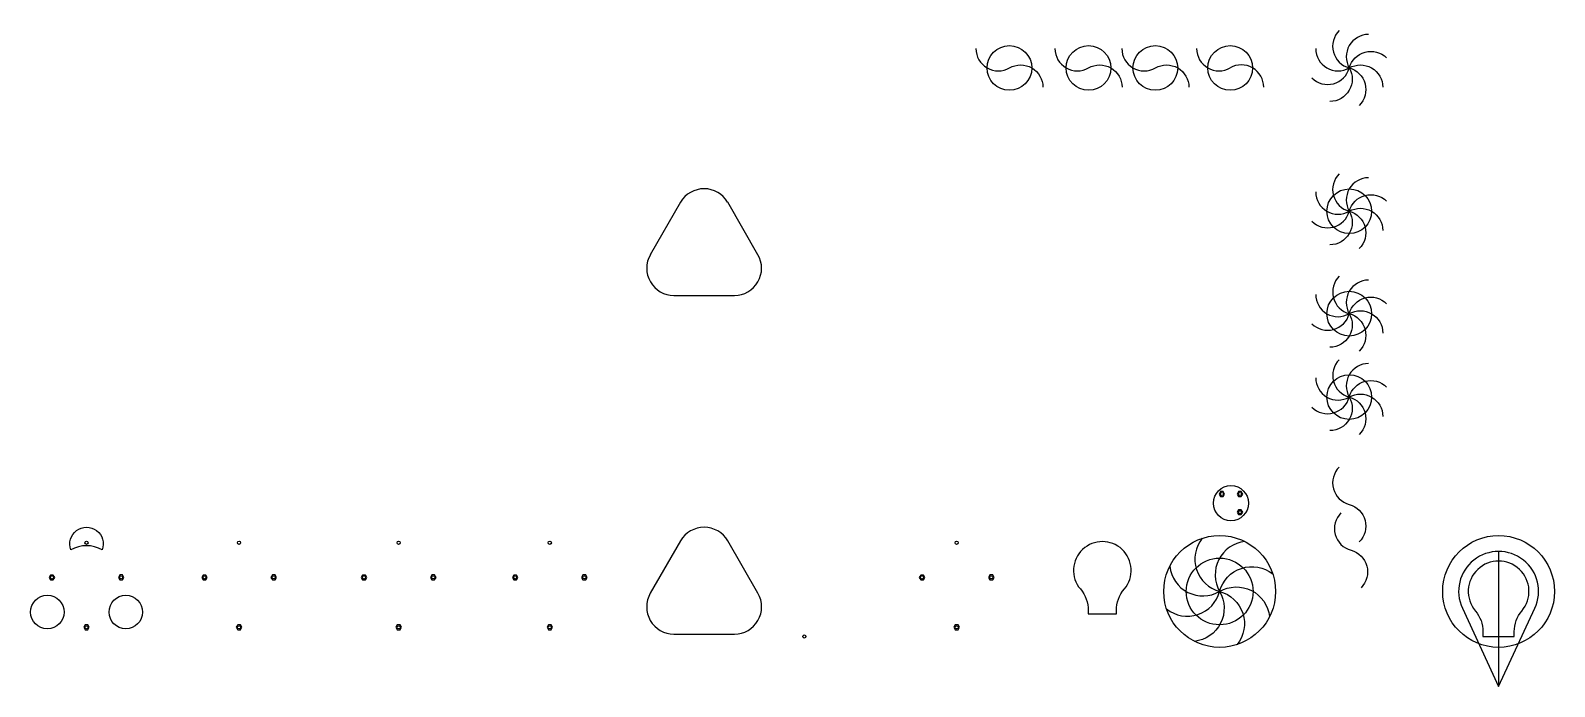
# Model space of a CAD drawing. Header units: millimetres. Extents: x -966 to 942, y -60 to 761.
import ezdxf

# ---------------------------------------------------------------- set-up
doc = ezdxf.new("R2010")
doc.units = ezdxf.units.MM
doc.header["$MEASUREMENT"] = 0
for name, color, linetype, true_color in [('(2D)Joint with stepper', 7, 'Continuous', 0xffa800), ('2D Drawings', 7, 'Continuous', 0xbddd80), ('Nut Bolt', 7, 'Continuous', 0xecbcd1), ('Robot_Base_R1', 7, 'Continuous', 0x5b8ec3), ('TEMP', 7, 'Continuous', 0xf8ce8b)]:
    doc.layers.add(name, color=color, linetype=linetype, true_color=true_color)

msp = doc.modelspace()

# ---------------------------------------------------------------- linework, layer by layer
at = {"layer": '(2D)Joint with stepper'}
for points in [[(-876.6, 110.6, 0.265614), (-915.9, 110.6, -1.446055)], [(871.9, -60.4), (917.3, 37.6, 1.565016), (826.5, 37.6)]]:
    msp.add_lwpolyline(points, format="xyb", close=True, dxfattribs=at)
for centre, radius in [((536.7, 169.1), 22), ((-945.4, 32.8), 21), ((-847.1, 32.8), 21)]:
    msp.add_circle(centre, radius, dxfattribs=at)
msp.add_lwpolyline([(-152.4, 121.9), (-190.3, 56.3, 0.57735), (-160.8, 5.2), (-85, 5.2, 0.57735), (-55.5, 56.3), (-93.4, 121.9, 0.57735)], format="xyb", close=True)
for centre, radius in [((522.6, 58.6, 2), 70), ((871.9, 58.6, 2), 70), ((2.5, 2.2), 2)]:
    msp.add_circle(centre, radius)
at = {"layer": '2D Drawings'}
msp.add_line((871.9, 108.6), (871.9, -60.4), dxfattribs=at)
for points in [[(393.3, 30.6), (393.3, 34.6, -0.177104), (403.3, 61.7, 2.152976), (348.2, 61.7, -0.177104), (358.1, 34.6), (358.1, 30.6), (392.4, 30.6)], [(891.5, 2.2), (891.5, 8.3, -0.177104), (901, 34.1, 2.152976), (842.9, 34.1, -0.177104), (852.3, 8.3), (852.3, 2.2), (888.6, 2.2)]]:
    msp.add_lwpolyline(points, format="xyb", close=True, dxfattribs=at)
at = {"layer": 'Nut Bolt'}
for points in [[(523.6, 183.5), (521.9, 180.5), (523.6, 177.5), (527.1, 177.5), (528.8, 180.5), (527.1, 183.5)], [(546.3, 183.5), (544.5, 180.5), (546.3, 177.5), (549.7, 177.5), (551.5, 180.5), (549.7, 183.5)], [(546.3, 160.8), (544.5, 157.8), (546.3, 154.8), (549.7, 154.8), (551.5, 157.8), (549.7, 160.8)]]:
    msp.add_lwpolyline(points, close=True, dxfattribs=at)
at = {"layer": 'Nut Bolt', "elevation": 20.4}
for points in [[(-941.3, 79.1), (-943.1, 76.1), (-941.3, 73.1), (-937.9, 73.1), (-936.1, 76.1), (-937.9, 79.1)], [(-854.6, 79.2), (-856.4, 76.2), (-854.6, 73.2), (-851.2, 73.2), (-849.4, 76.2), (-851.2, 79.2)], [(-750.3, 79.1), (-752, 76.1), (-750.3, 73.1), (-746.8, 73.1), (-745.1, 76.1), (-746.8, 79.1)], [(-663.6, 79.2), (-665.3, 76.2), (-663.6, 73.2), (-660.1, 73.2), (-658.4, 76.2), (-660.1, 79.2)], [(-550.5, 79.1), (-552.2, 76.1), (-550.5, 73.1), (-547, 73.1), (-545.3, 76.1), (-547, 79.1)], [(-463.8, 79.2), (-465.5, 76.2), (-463.8, 73.2), (-460.4, 73.2), (-458.6, 76.2), (-460.4, 79.2)], [(-361.2, 79.1), (-363, 76.1), (-361.2, 73.1), (-357.8, 73.1), (-356, 76.1), (-357.8, 79.1)], [(-274.6, 79.2), (-276.3, 76.2), (-274.6, 73.2), (-271.1, 73.2), (-269.4, 76.2), (-271.1, 79.2)], [(148.3, 79.1), (146.5, 76.1), (148.3, 73.1), (151.7, 73.1), (153.5, 76.1), (151.7, 79.1)], [(234.9, 79.2), (233.2, 76.2), (234.9, 73.2), (238.4, 73.2), (240.1, 76.2), (238.4, 79.2)], [(-898, 16.7), (-899.7, 13.7), (-898, 10.7), (-894.5, 10.7), (-892.8, 13.7), (-894.5, 16.7)], [(-706.9, 16.7), (-708.7, 13.7), (-706.9, 10.7), (-703.5, 10.7), (-701.7, 13.7), (-703.5, 16.7)], [(-507.2, 16.7), (-508.9, 13.7), (-507.2, 10.7), (-503.7, 10.7), (-502, 13.7), (-503.7, 16.7)], [(-317.9, 16.7), (-319.6, 13.7), (-317.9, 10.7), (-314.4, 10.7), (-312.7, 13.7), (-314.4, 16.7)], [(191.6, 16.7), (189.9, 13.7), (191.6, 10.7), (195.1, 10.7), (196.8, 13.7), (195.1, 16.7)]]:
    msp.add_lwpolyline(points, close=True, dxfattribs=at)
at = {"layer": 'Nut Bolt'}
for centre in [(525.4, 180.5), (525.4, 180.5), (548, 180.5), (548, 180.5), (548, 157.8), (548, 157.8), (-896.3, 119.5, 20.4), (-705.3, 119.5, 20.4), (-505.5, 119.5, 20.4), (-316.2, 119.5, 20.4), (-316.2, 119.5, 20.4), (193.3, 119.5, 20.4), (-939.6, 76.1, 20.4), (-852.9, 76.2, 20.4), (-748.5, 76.1, 20.4), (-661.9, 76.2, 20.4), (-548.8, 76.1, 20.4), (-462.1, 76.2, 20.4), (-359.5, 76.1, 20.4), (-359.5, 76.1, 20.4), (-272.8, 76.2, 20.4), (-272.8, 76.2, 20.4), (150, 76.1, 20.4), (236.7, 76.2, 20.4), (-896.3, 13.7, 20.4), (-705.2, 13.7, 20.4), (-505.4, 13.7, 20.4), (-316.2, 13.7, 20.4), (-316.2, 13.7, 20.4), (193.3, 13.7, 20.4)]:
    msp.add_circle(centre, 2, dxfattribs=at)
at = {"layer": 'Robot_Base_R1'}
for p, q in [((-152.4, 545.8), (-190.3, 480.1)), ((-55.5, 480.1), (-93.4, 545.8)), ((-160.8, 429), (-85, 429))]:
    msp.add_line(p, q, dxfattribs=at)
for centre, start, end in [((-122.9, 528.7), 30, 150), ((-160.8, 463.1), 150, 270), ((-85, 463.1), 270, 30)]:
    msp.add_arc(centre, 34, start, end, dxfattribs=at)
at = {"layer": 'TEMP'}
for points in [[(709.1, 755.9, 0.57735), (684.9, 713.9, -0.57735), (660.6, 671.9)], [(672.3, 760.8, 0.57735), (684.9, 713.9, -0.57735), (697.4, 667.1)], [(217.4, 738.2, 0.57735), (259.4, 713.9, -0.57735), (301.4, 689.7)], [(316.4, 738.2, 0.57735), (358.4, 713.9, -0.57735), (400.4, 689.7)], [(400.1, 738.2, 0.57735), (442.1, 713.9, -0.57735), (484.1, 689.7)], [(638, 701.4, 0.57735), (684.9, 713.9, -0.57735), (731.7, 726.5)], [(642.9, 738.2, 0.57735), (684.9, 713.9, -0.57735), (726.9, 689.7)], [(709.1, 576.5, 0.57735), (684.9, 534.5, -0.57735), (660.6, 492.5)], [(672.3, 581.4, 0.57735), (684.9, 534.5, -0.57735), (697.4, 487.7)], [(638, 522, 0.57735), (684.9, 534.5, -0.57735), (731.7, 547.1)], [(642.9, 558.8, 0.57735), (684.9, 534.5, -0.57735), (726.9, 510.3)], [(709.1, 448.3, 0.57735), (684.9, 406.3, -0.57735), (660.6, 364.3)], [(672.3, 453.1, 0.57735), (684.9, 406.3, -0.57735), (697.4, 359.4)], [(638, 393.7, 0.57735), (684.9, 406.3, -0.57735), (731.7, 418.8)], [(642.9, 430.5, 0.57735), (684.9, 406.3, -0.57735), (726.9, 382)], [(709.1, 343.9, 0.57735), (684.9, 301.9, -0.57735), (660.6, 259.9)], [(672.3, 348.7, 0.57735), (684.9, 301.9, -0.57735), (697.4, 255)], [(642.9, 326.1, 0.57735), (684.9, 301.9, -0.57735), (726.9, 277.6)], [(638, 289.3, 0.57735), (684.9, 301.9, -0.57735), (731.7, 314.4)], [(672.3, 214.3, 0.57735), (684.9, 167.4, -0.57735), (697.4, 120.6)]]:
    msp.add_lwpolyline(points, format="xyb", dxfattribs=at)
for points, elevation in [([(674.5, 157, 0.57735), (687.1, 110.2, -0.57735), (699.6, 63.3)], 43.7), ([(554.2, 121.1, 0.540405), (522.6, 58.6, -0.540405), (491.1, -3.9, -0.540405)], 2), ([(500.7, 125.1, 0.540405), (522.6, 58.6, -0.540405), (544.5, -7.9, -0.540405)], 2), ([(456.2, 36.7, 0.540405), (522.6, 58.6, -0.540405), (589.1, 80.5)], 2), ([(460.1, 90.1, 0.540405), (522.6, 58.6, -0.540405), (585.1, 27.1)], 2)]:
    msp.add_lwpolyline(points, format="xyb", dxfattribs=dict(at, elevation=elevation))
for centre, radius in [((259.4, 713.9), 28), ((358.4, 713.9), 28), ((442.1, 713.9), 28), ((535.8, 713.9), 28), ((684.9, 534.5), 28), ((684.9, 406.3), 28), ((684.9, 301.9), 28), ((522.6, 58.6, 2), 41.8)]:
    msp.add_circle(centre, radius, dxfattribs=at)
for centre, start, end in [((521.8, 738.2), 180, 300), ((549.8, 689.7), 0, 120)]:
    msp.add_arc(centre, 28, start, end, dxfattribs=at)

doc.saveas('drawing.dxf')
